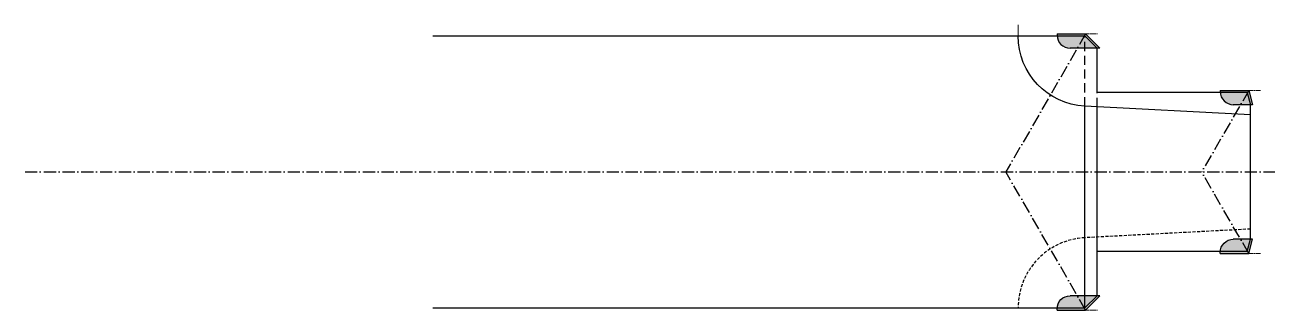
# Model space of a CAD drawing. Extents: x -300 to 6, y -34 to 36.
import ezdxf

# ---------------------------------------------------------------- set-up
doc = ezdxf.new("R2010")
doc.units = 0
doc.header["$LTSCALE"] = 3
doc.header["$MEASUREMENT"] = 0
doc.linetypes.add('CENTER', pattern=[1.5, 1, -0.25, 0, -0.25])
doc.linetypes.add('HIDDEN', pattern=[0.375, 0.25, -0.125])
doc.layers.get('0').update_dxf_attribs({"color": 250})
doc.layers.get('Defpoints').update_dxf_attribs({"color": 250})
for name, color, linetype in [('1', 4, 'Continuous'), ('3', 1, 'HIDDEN'), ('SK4', 2, 'CENTER')]:
    doc.layers.add(name, color=color, linetype=linetype)
doc.layers.add('TY_Ref', color=1, linetype='Continuous', lineweight=9)
doc.layers.add('刀尖', color=4, linetype='Continuous', lineweight=30)

# ---------------------------------------------------------------- blocks, each defined once
blk = doc.blocks.new('*U2')
h = blk.add_hatch(color=5)
h.dxf.hatch_style = 1
edge = h.paths.add_edge_path()
edge.add_line((-7, 0), (-7, -0.3))
edge.add_arc((-3.8, -0.3), 3.2, 180, 270)
edge.add_line((-3.8, -3.5), (0.94, -3.5))
edge.add_line((0.94, -3.5), (0, 0))
edge.add_line((0, 0), (-7, 0))
edge = h.paths.add_edge_path()
edge.add_line((0, 0), (2.99, 0))
at = {"layer": 'TY_Ref', "linetype": 'CENTER', "ltscale": 0.1}
blk.add_line((0, 0), (2.99, 0), dxfattribs=at)
at = {"layer": '刀尖'}
for p, q in [((-7, 0), (0, 0)), ((-7, 0), (-7, -0.3)), ((0, 0), (0.94, -3.5)), ((0.94, -3.5), (-3.8, -3.5))]:
    blk.add_line(p, q, dxfattribs=at)
blk.add_arc((-3.8, -0.3), 3.2, 180, 270, dxfattribs=at)
blk = doc.blocks.new('*U4')
h = blk.add_hatch(color=5)
h.dxf.hatch_style = 1
edge = h.paths.add_edge_path()
edge.add_line((-7, 0), (-7, -0.3))
edge.add_arc((-3.8, -0.3), 3.2, 180, 270)
edge.add_line((-3.8, -3.5), (3.5, -3.5))
edge.add_line((3.5, -3.5), (0, 0))
edge.add_line((0, 0), (-7, 0))
edge = h.paths.add_edge_path(flags=17)
edge.add_line((0, 0), (2.99, 0))
at = {"layer": 'TY_Ref', "linetype": 'CENTER', "ltscale": 0.1}
blk.add_line((0, 0), (2.99, 0), dxfattribs=at)
at = {"layer": '刀尖'}
for p, q in [((-7, 0), (0, 0)), ((-7, 0), (-7, -0.3)), ((0, 0), (3.5, -3.5)), ((3.5, -3.5), (-3.8, -3.5))]:
    blk.add_line(p, q, dxfattribs=at)
blk.add_arc((-3.8, -0.3), 3.2, 180, 270, dxfattribs=at)
blk = doc.blocks.new('*U3')
h = blk.add_hatch(color=5)
h.dxf.hatch_style = 1
edge = h.paths.add_edge_path()
edge.add_line((-7, 0), (-7, -0.3))
edge.add_arc((-3.8, -0.3), 3.2, 180, 270)
edge.add_line((-3.8, -3.5), (0.94, -3.5))
edge.add_line((0.94, -3.5), (0, 0))
edge.add_line((0, 0), (-7, 0))
edge = h.paths.add_edge_path()
edge.add_line((0, 0), (2.99, 0))
at = {"layer": 'TY_Ref', "linetype": 'CENTER', "ltscale": 0.1}
blk.add_line((0, 0), (2.99, 0), dxfattribs=at)
at = {"layer": '刀尖'}
for p, q in [((-7, 0), (0, 0)), ((-7, 0), (-7, -0.3)), ((0, 0), (0.94, -3.5)), ((0.94, -3.5), (-3.8, -3.5))]:
    blk.add_line(p, q, dxfattribs=at)
blk.add_arc((-3.8, -0.3), 3.2, 180, 270, dxfattribs=at)
blk = doc.blocks.new('*U5')
h = blk.add_hatch(color=5)
h.dxf.hatch_style = 1
edge = h.paths.add_edge_path()
edge.add_line((-7, 0), (-7, -0.3))
edge.add_arc((-3.8, -0.3), 3.2, 180, 270)
edge.add_line((-3.8, -3.5), (3.5, -3.5))
edge.add_line((3.5, -3.5), (0, 0))
edge.add_line((0, 0), (-7, 0))
edge = h.paths.add_edge_path(flags=17)
edge.add_line((0, 0), (2.99, 0))
at = {"layer": 'TY_Ref', "linetype": 'CENTER', "ltscale": 0.1}
blk.add_line((0, 0), (2.99, 0), dxfattribs=at)
at = {"layer": '刀尖'}
for p, q in [((-7, 0), (0, 0)), ((-7, 0), (-7, -0.3)), ((0, 0), (3.5, -3.5)), ((3.5, -3.5), (-3.8, -3.5))]:
    blk.add_line(p, q, dxfattribs=at)
blk.add_arc((-3.8, -0.3), 3.2, 180, 270, dxfattribs=at)

msp = doc.modelspace()

# ---------------------------------------------------------------- linework, layer by layer
msp.add_line((-40.63, 33.35), (-37.63, 30.35))
at = {"layer": '1'}
for p, q in [((-200.42, 33.35), (-40.63, 33.35)), ((-37.63, 19.5), (-37.63, 30.35)), ((-0.8, 19.5), (-37.63, 19.5)), ((-40.63, -33.35), (-40.63, 16.13)), ((-37.63, -30.35), (-37.63, 15.92)), ((0, -16.5), (0, 16.5)), ((-0.8, -19.5), (-37.63, -19.5)), ((-200.42, -33.35), (-40.63, -33.35))]:
    msp.add_line(p, q, dxfattribs=at)
msp.add_lwpolyline([(0, 14), (-40.63, 16.13, -0.39896), (-56.97, 33.35, -2.854738)], format="xyb", dxfattribs=at)
at = {"layer": '3', "color": 1}
msp.add_lwpolyline([(0, -14), (-40.63, -16.13, 0.39896), (-56.97, -33.35, 2.854738)], format="xyb", dxfattribs=at)
at = {"layer": 'Defpoints'}
for p, q in [((-0.8, 19.5), (0, 16.5)), ((-0.8, -19.5), (0, -16.5)), ((-40.63, -33.35), (-37.63, -30.35))]:
    msp.add_line(p, q, dxfattribs=at)
at = {"layer": 'SK4', "color": 2}
for p, q in [((-40.42, 33.85), (-59.96, 0)), ((-0.42, 20), (-11.97, 0)), ((-300.42, 0), (6, 0)), ((-40.42, -33.85), (-59.96, 0)), ((-0.42, -20), (-11.97, 0))]:
    msp.add_line(p, q, dxfattribs=at)
at = {"layer": 'SK4', "color": 2, "linetype": 'HIDDEN', "ltscale": 3}
for p, q in [((-40.63, 16.13), (-40.63, 33.35)), ((-37.63, 15.92), (-37.63, 19.5))]:
    msp.add_line(p, q, dxfattribs=at)
at = {"layer": 'TY_Ref'}
msp.add_line((-56.97, 33.35), (-56.97, 36.04), dxfattribs=at)

# ---------------------------------------------------------------- block references
at = {"layer": '1'}
for name, p in [('*U4', (-40.42, 33.85)), ('*U2', (-0.42, 20))]:
    msp.add_blockref(name, p, dxfattribs=at)
at = {"layer": '1', "extrusion": (0, 0, -1), "zscale": -1, "rotation": 180}
for name, p in [('*U3', (0.42, -20)), ('*U5', (40.42, -33.85))]:
    msp.add_blockref(name, p, dxfattribs=at)

doc.saveas('drawing.dxf')
